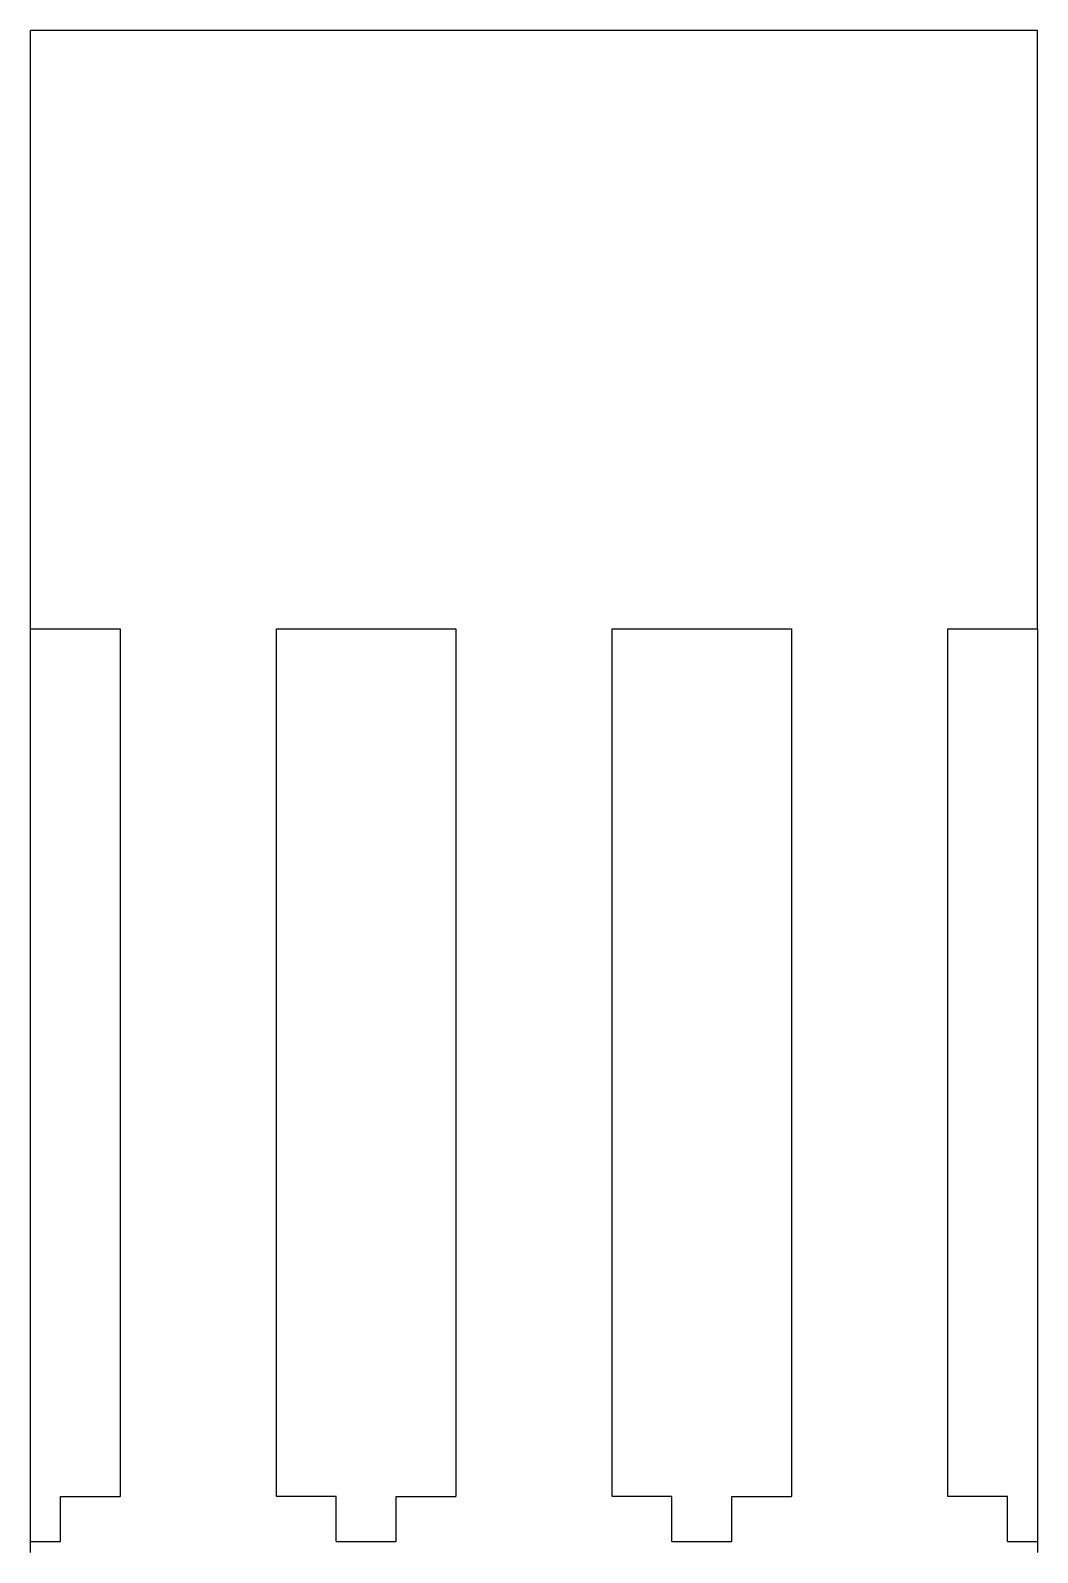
# Model space of a CAD drawing. Extents: x 0 to 67, y 11 to 112.
import ezdxf

# ---------------------------------------------------------------- set-up
doc = ezdxf.new("R2010")
doc.units = 0
doc.layers.add('default', color=7, linetype='CONTINUOUS')

msp = doc.modelspace()

# ---------------------------------------------------------------- linework, layer by layer
at = {"layer": 'default'}
for p, q in [((0, 72.5), (0, 112.5)), ((67.32, 112.5), (0, 112.5)), ((67.32, 72.5), (67.32, 112.5)), ((0, 72.5), (6, 72.5)), ((0, 11.5), (0, 72.5)), ((6, 72.5), (6, 14.5)), ((16.44, 72.5), (28.44, 72.5)), ((16.44, 14.5), (16.44, 72.5)), ((28.44, 72.5), (28.44, 14.5)), ((38.88, 72.5), (50.88, 72.5)), ((38.88, 14.5), (38.88, 72.5)), ((50.88, 72.5), (50.88, 14.5)), ((61.32, 72.5), (67.32, 72.5)), ((61.32, 14.5), (61.32, 72.5)), ((67.32, 72.5), (67.32, 11.5)), ((2, 11.5), (2, 14.5)), ((2, 14.5), (6, 14.5)), ((20.44, 14.5), (16.44, 14.5)), ((20.44, 11.5), (20.44, 14.5)), ((24.44, 11.5), (24.44, 14.5)), ((24.44, 14.5), (28.44, 14.5)), ((42.88, 14.5), (38.88, 14.5)), ((42.88, 11.5), (42.88, 14.5)), ((46.88, 11.5), (46.88, 14.5)), ((46.88, 14.5), (50.88, 14.5)), ((65.32, 14.5), (61.32, 14.5)), ((65.32, 11.5), (65.32, 14.5)), ((0, 10.75), (0, 11.5)), ((0, 11.5), (2, 11.5)), ((20.44, 11.5), (24.44, 11.5)), ((42.88, 11.5), (46.88, 11.5)), ((65.32, 11.5), (67.32, 11.5)), ((67.32, 11.5), (67.32, 10.75))]:
    msp.add_line(p, q, dxfattribs=at)

doc.saveas('drawing.dxf')
